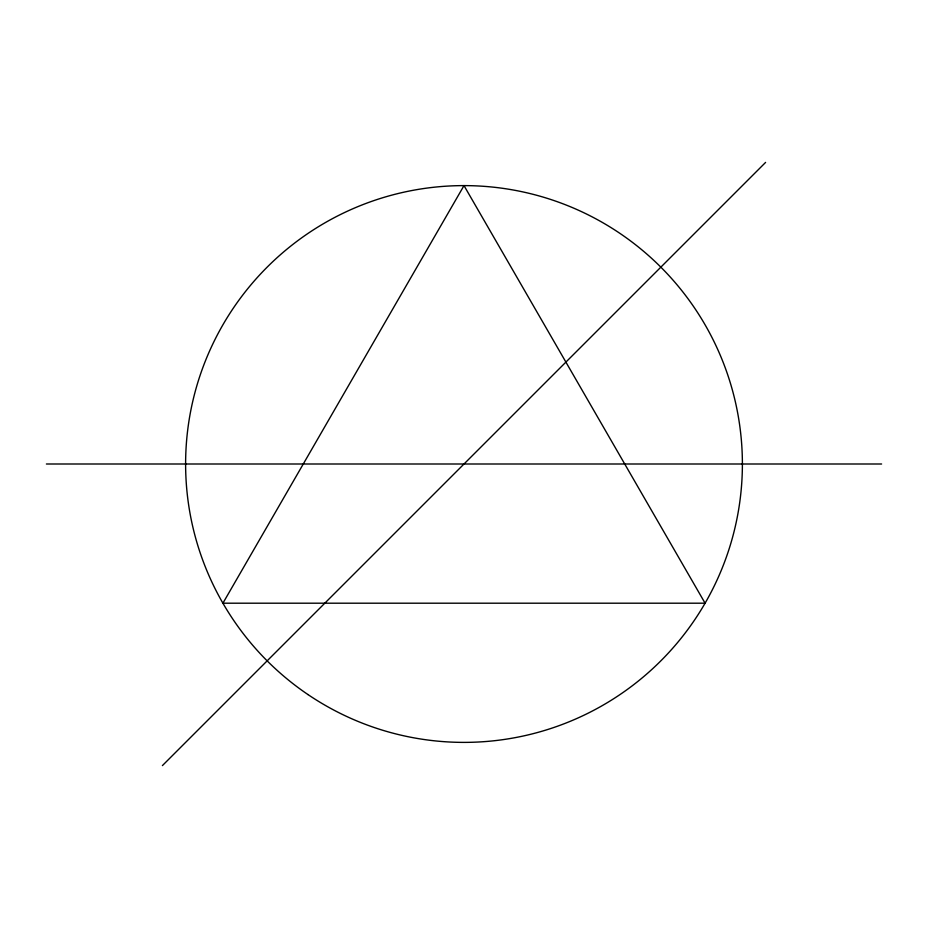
<?xml version="1.0" encoding="UTF-8"?>
<svg xmlns="http://www.w3.org/2000/svg" width="928" height="928" viewBox="0 0 928 928"><rect width="100%" height="100%" fill="white"/><g stroke="black" fill="none" stroke-linecap="round" stroke-linejoin="round"><path stroke-width="1.39" d="M162.4 765.6L765.6 162.4M46.4 464L881.6 464M464 185.6L222.906 603.2L705.094 603.2L464 185.6M307.957 694.55A278.4 278.4 0 0 0 741.681 483.859A278.4 278.4 0 0 0 342.351 213.591A278.4 278.4 0 0 0 307.957 694.55"/></g></svg>
